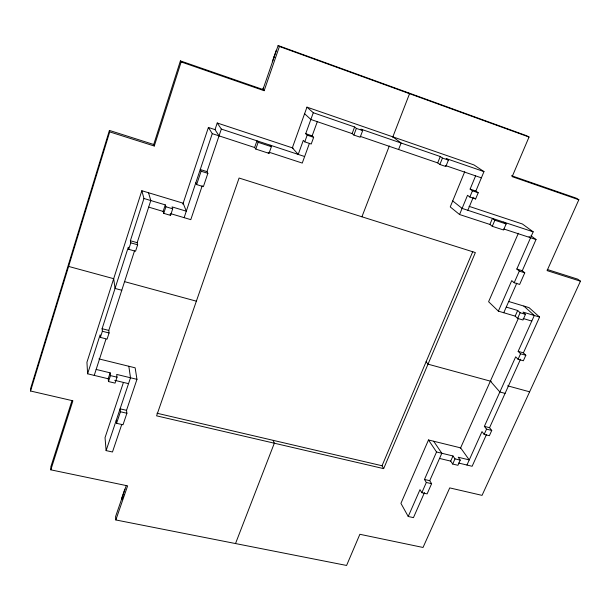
<?xml version="1.0" encoding="UTF-8"?>
<svg xmlns="http://www.w3.org/2000/svg" width="611" height="611" viewBox="0 0 611 611"><rect width="100%" height="100%" fill="white"/><g stroke="black" fill="none" stroke-linecap="round" stroke-linejoin="round"><path stroke-width="0.92" d="M547.257 269.489L577.785 279.181L580.45 281.19L482.041 495.368L449.719 487.899L423.026 547.464L359.864 534.289L346.59 565.458L115.838 519.953L127.623 485.852L50.828 469.836L50.866 466.728L71.945 400.709M50.828 469.836L72.885 400.793L30.55 391.009L30.71 388.229L109.407 130.426L153.72 144.501L154.278 146.021L109.705 131.884L109.407 130.426M30.55 391.009L109.705 131.884M153.72 144.501L180.405 60.886L262.944 89.512L264.151 90.703L279.426 46.489L278.12 45.542L262.944 89.512M154.278 146.021L181.146 61.932L180.405 60.886M141.836 190.724L143.952 198.491L165.268 204.876L163.122 211.421L163.74 213.354L170.538 215.37L172.707 208.809L172.027 206.9L186.302 211.177L183.163 203.203L141.836 190.724L86.938 362.262L87.61 373.802L108.208 378.759L108.483 381.547L115.059 383.12L117.014 377.193L116.693 374.421L136.963 379.339L126.523 410.332L126.897 413.25L123.01 424.775L116.571 423.316L116.25 420.337M87.61 373.802L100.143 334.813L100.38 337.402L107.093 339.097L109.071 332.972L108.789 330.414L134.512 250.892M100.38 337.402L102.358 331.261L102.106 328.703L128.302 247.18L128.715 249.319L135.543 251.251L137.635 244.797L137.169 242.682L150.802 200.545L148.519 192.748M128.715 249.319L130.8 242.85L130.372 240.749L143.952 198.491M94.231 375.391L105.94 339.22M108.208 378.759L110.148 372.84L96.156 369.441M108.483 381.547L110.438 375.597L110.148 372.84M163.74 213.354L165.902 206.778L165.268 204.876M123.407 382.532L105.039 437.667L106.115 450.605L112.477 451.987L121.757 424.462M182.857 204.135L208.404 127.455L215.011 129.624L219.036 135.863M106.115 450.605L130.502 377.774L128.829 366.264M184.132 217.669L212.269 133.649L208.404 127.455M116.571 423.316L120.443 411.761L120.1 408.835L126.523 410.332M196.627 184.56L201.103 171.217L200.255 169.522L206.976 171.638L207.862 173.341L203.379 186.645L196.627 184.56L195.81 182.788M215.011 129.624L217.233 122.994L293.181 148.129M202.218 185.759L190.792 219.647L170.767 213.69M206.976 171.638L221.327 129.074L217.233 122.994M124.827 489.159L121.788 498.011L121.917 499.286M262.669 89.641L263.219 88.06M272.315 61.696L276.264 50.239M126.34 485.409L115.548 516.685L115.838 519.953M122.276 499.072L123.162 496.522M254.619 147.503L256.956 140.813L258.148 142.332L271.376 146.686L269.008 153.376L255.795 149.061L254.619 147.503L212.269 133.649M255.795 149.061L258.148 142.332M306.966 107.139L292.341 147.847L298.221 154.407L303.308 140.347L304.759 141.851L311.228 144.013L313.657 137.338L312.152 135.863L305.714 133.694L313.29 112.73L306.966 107.139L473.983 164.932L483.981 171.599L475.87 191.052L478.214 192.763L475.618 198.972L469.836 197.04L467.537 195.306L459.556 214.522L489.892 224.443L492.275 226.307L503.54 229.988L506.145 223.947L503.685 222.099M304.759 141.851L307.18 135.161L305.714 133.694M309.418 143.379L302.254 163.076L269.527 152.376M312.152 135.863L317.308 121.673M360.2 136.36L437.697 162.893L439.867 164.474L445.824 166.513L448.413 160.12L442.456 158.066L440.264 156.523L360.902 129.15L362.682 130.578L360.177 137.215L353.868 135.054L352.135 133.603L354.617 126.981L313.29 112.73M353.868 135.054L356.366 128.402L354.617 126.981M235.51 543.553L274.324 443.212L273.216 440.355M361.918 216.79L389.329 145.937M392.758 137.085L409.546 93.689L407.552 92.513M398.586 149.504L401.114 143.02L392.842 136.856M437.697 162.893L440.264 156.523M439.867 164.474L442.456 158.066M464.742 171.683L450.238 206.923L459.556 214.522M478.214 192.763L472.433 190.815L470.111 189.112L475.602 175.876M469.836 197.04L472.433 190.815M467.843 210.291L473.288 197.231M383.655 468.629L156.584 415.839L239.092 178.038L475.366 252.587L383.655 468.629L382.043 465.75L472.792 251.533M489.892 224.443L492.458 218.402L494.864 220.235L506.145 223.947M278.12 45.542L526.461 135.673L529.034 137.032L512.163 176.648L578.838 199.751L547.089 270.612L580.45 281.19M492.275 226.307L494.864 220.235M439.538 458.441L450.697 461.122L452.69 464.039L457.929 465.292L460.243 460.129L458.219 457.234L469.256 459.915L460.618 447.863L428.494 439.966L400.931 503.365L408.224 516.486L413.448 517.632L424.492 492.573M518.357 233.265L488.594 301.727L498.355 311.129L515.172 316.131L517.593 318.407L522.955 319.996L525.483 314.352L523.016 312.099L539.582 317.063L523.398 352.853L525.827 355.281L523.337 360.773L518.067 359.283L515.684 356.832L484.363 426.386L486.532 429.136L491.748 430.465L489.38 435.704L484.164 434.39L482.003 431.61L466.957 465.032M408.224 516.486L420.001 489.648L421.827 492.695L427.104 493.894L431.61 483.683L429.732 480.681L424.469 479.467L436.537 451.98L428.494 439.966M498.355 311.129L511.751 280.625L514.187 282.74L519.64 284.428L524.773 272.812L522.268 270.742L516.837 269.031L533.174 231.813L522.39 223.993L468.996 206.319M421.827 492.695L426.325 482.469L424.469 479.467M514.187 282.74L519.312 271.101L516.837 269.031M429.732 480.681L441.822 453.263L433.68 441.241M503.762 312.74L516.791 283.176M522.268 270.742L536.023 239.527L530.982 235.808M450.697 461.122L452.988 455.974L436.537 451.98M515.172 316.131L517.677 310.495L506.259 307.073M452.69 464.039L454.996 458.861L452.988 455.974M517.593 318.407L520.114 312.74L517.677 310.495M460.304 448.573L518.456 318.148M525.827 355.281L520.549 353.784L518.143 351.356L534.304 315.475L523.841 306.065M484.164 434.39L486.532 429.136M518.067 359.283L520.549 353.784M486.425 434.635L472.12 466.277L458.678 463.046M491.748 430.465L489.556 427.708L520.541 359.169M120.443 411.761L126.897 413.25M426.325 482.469L431.61 483.683M156.989 413.235L382.043 465.75M110.438 375.597L117.014 377.193M454.996 458.861L460.243 460.129M114.738 380.325L128.539 383.647M98.906 358.901L135.146 367.814L136.963 379.339M102.106 328.703L108.789 330.414M484.363 426.386L489.556 427.708M102.358 331.261L109.071 332.972M121.78 290.256L115.044 288.438L113.684 278.685M505.076 393.385L499.851 391.979L490.373 381.134M113.646 278.677L68.608 266.427L68.554 264.25M124.675 281.671L196.368 301.17M491.168 381.356L427.998 364.171L426.111 361.735M507.649 385.839L529.622 391.811M130.372 240.749L137.169 242.682M518.143 351.356L523.398 352.853M130.8 242.85L137.635 244.797M148.679 207.121L163.122 211.421M523.108 318.491L531.784 321.073M165.902 206.778L172.707 208.809M520.114 312.74L525.483 314.352M508.749 301.513L529.027 307.631L539.582 317.063M201.103 171.217L207.862 173.341M519.312 271.101L524.773 272.812M503.785 228.988L536.023 239.527M221.327 129.074L304.637 156.523M533.174 231.813L462.099 208.397L452.705 200.927M470.111 189.112L475.87 191.052M307.18 135.161L313.657 137.338M352.135 133.603L310.854 119.466L304.599 113.715M445.419 165.535L481.376 177.847M483.981 171.599L446.19 158.57L448.413 160.12M356.366 128.402L362.682 130.578M511.506 175.708L576.097 198.109L578.838 199.751M181.146 61.932L264.151 90.703M279.426 46.489L529.034 137.032M529.042 236.61L530.569 237.748M474.457 198.101L475.618 198.972M273.98 56.861L274.751 57.465M270.108 145.143L271.376 146.686M268.176 152.322L269.008 153.376M170.095 214.079L170.538 215.37M123.544 492.901L123.743 494.826"/></g></svg>
